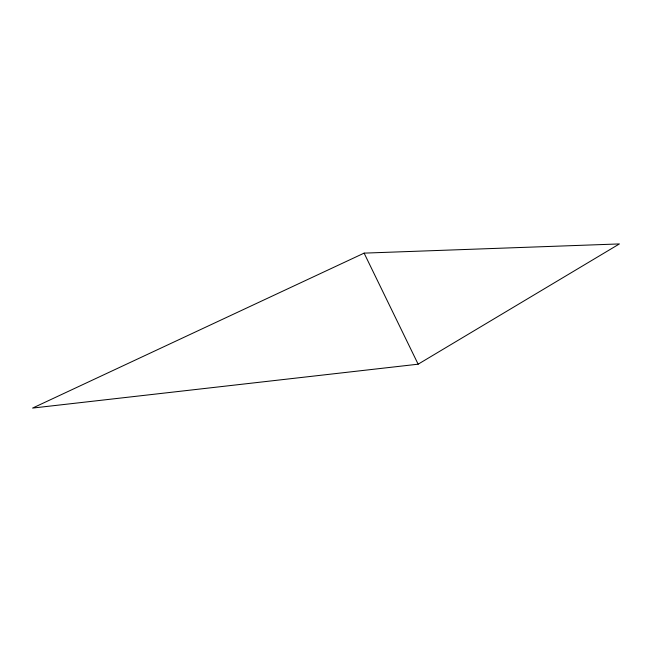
<?xml version="1.0" encoding="UTF-8"?>
<svg xmlns="http://www.w3.org/2000/svg" width="652" height="652" viewBox="0 0 652 652"><rect width="100%" height="100%" fill="white"/><g stroke="black" fill="none" stroke-linecap="round" stroke-linejoin="round"><path stroke-width="0.98" d="M418.136 364.191L619.4 243.929L364.109 253.131L32.6 408.07L418.136 364.191L364.109 253.131"/></g></svg>
